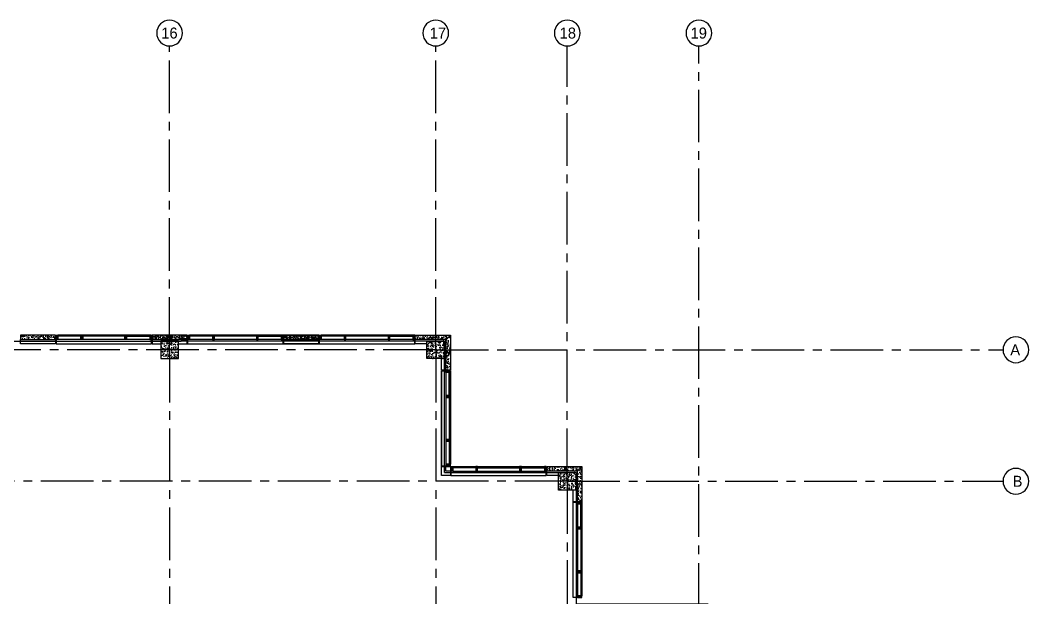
# Model space of a CAD drawing. Header units: inches. Extents: x 2704 to 6324, y 5310 to 7121.
# Drawn here: x 4755 to 6134, y 6330 to 7121 of the extents above; entities that cross this region are included whole.
import ezdxf
from ezdxf.enums import TextEntityAlignment as Align

# ---------------------------------------------------------------- set-up
doc = ezdxf.new("R2010")
doc.units = ezdxf.units.IN
doc.header["$LTSCALE"] = 96
doc.header["$MEASUREMENT"] = 0
doc.header["$PDSIZE"] = 1.5
doc.linetypes.add('CENTER2', pattern=[1.125, 0.75, -0.125, 0.125, -0.125])
doc.layers.get('0').update_dxf_attribs({"linetype": 'CONTINUOUS'})
for name, color, linetype in [('A_0_BLDGRD', 35, 'CENTER2'), ('A_0_COL-GRID', 40, 'CONTINUOUS'), ('A_0_CONST', 11, 'CONTINUOUS'), ('A_0_DIMGRD', 9, 'CENTER2'), ('A_1-7_CW_GYP', 2, 'CONTINUOUS'), ('A_1-7_CW_PC', 2, 'CONTINUOUS'), ('A_1-7_CW_PC_H', 6, 'CONTINUOUS'), ('A_1-8_COL', 7, 'CONTINUOUS'), ('A_1-8_COL_H', 6, 'CONTINUOUS'), ('A_1-8_CW_GLASS', 1, 'CONTINUOUS'), ('A_1-8_CW_GYP', 2, 'CONTINUOUS'), ('A_1-8_CW_MULL', 2, 'CONTINUOUS'), ('A_1-8_CW_PC', 2, 'CONTINUOUS'), ('A_1-8_CW_PC_H', 6, 'CONTINUOUS'), ('A_1-8_CW_SILL', 9, 'CONTINUOUS'), ('A_1_CW_SLAB', 66, 'CONTINUOUS'), ('A_2-8_COL', 7, 'CONTINUOUS'), ('A_2-8_CW_GLASS', 1, 'CONTINUOUS'), ('A_2-8_CW_GYP', 2, 'CONTINUOUS'), ('A_2-8_CW_MULL', 2, 'CONTINUOUS'), ('A_2-8_CW_PC', 2, 'CONTINUOUS'), ('A_2-8_CW_PC_H', 6, 'CONTINUOUS'), ('A_2-8_CW_SILL', 9, 'CONTINUOUS')]:
    doc.layers.add(name, color=color, linetype=linetype)
doc.styles.add('AVANT', font='AVGARDN.TTF')
pattern_1 = [(140, (-4476, -6744), (0.6275213, 7.172602), [0.75, -8.25]), (85, (-4476, -6744), (-7.5219213, -1.3875133), [0.6, -6.6]), (190.4514, (-4475.948, -6743.402), (-6.8943954, 5.785094), [0.637402, -7.011421]), (136.1842, (-4478, -6744), (1.65519, 10.6724105), [1.125, -12.375]), (186.6356, (-4477.862, -6743.111), (-9.741179, 9.346627), [0.956103, -10.51713]), (81.1842, (-4478, -6744), (-9.741186, 9.34662), [0.9, -9.9]), (111, (-4477.5, -6743), (4.026189, 5.9690705), [0.75, -8.25]), (56, (-4477.5, -6743), (-7.2515005, 2.433153), [0.6, -6.6]), (161.4514, (-4477.1645, -6742.5026), (-3.225305, 8.402226), [0.637402, -7.011421]), (127.5, (-4476, -6744), (-3.3289385, 0.12159855), [0, -6.52, 0, -6.7, 0, -6.625]), (97.5, (-4476, -6744), (-3.9441171, 2.6306954), [0, -3.82, 0, -6.37, 0, -2.525]), (57.5, (-4476, -6746.23), (0.2255487, 5.3382244), [0, -2.5, 0, -7.8, 0, -10.35]), (47.5, (-4476, -6747.23), (-1.0010498, 5.8318617), [0, -3.25, 0, -5.18, 0, -7.35])]

# ---------------------------------------------------------------- blocks, each defined once
blk = doc.blocks.new('PRE_1-8_COL1')
at = {"layer": 'A_1-8_CW_PC_H'}
h = blk.add_hatch(dxfattribs=at)
h.set_pattern_fill('AR-CONC', color=256, style=0)
h.set_pattern_definition([(50, (-5100, -6744), (7.172602, -0.6275213), [0.75, -8.25]), (355, (-5100, -6744), (-1.3875133, 7.5219213), [0.6, -6.6]), (100.4514, (-5099.402, -6744.052), (5.785094, 6.8943954), [0.637402, -7.011421]), (46.1842, (-5100, -6742), (10.6724105, -1.65519), [1.125, -12.375]), (96.6356, (-5099.111, -6742.138), (9.346627, 9.741179), [0.956103, -10.51713]), (351.1842, (-5100, -6742), (9.34662, 9.741186), [0.9, -9.9]), (21, (-5099, -6742.5), (5.9690705, -4.026189), [0.75, -8.25]), (326, (-5099, -6742.5), (2.433153, 7.2515005), [0.6, -6.6]), (71.4514, (-5098.5026, -6742.8355), (8.4022263, 3.225305), [0.637402, -7.011421]), (37.5, (-5100, -6744), (0.12159855, 3.3289385), [0, -6.52, 0, -6.7, 0, -6.625]), (7.5, (-5100, -6744), (2.6306954, 3.9441171), [0, -3.82, 0, -6.37, 0, -2.525]), (327.5, (-5102.23, -6744), (5.3382244, -0.2255487), [0, -2.5, 0, -7.8, 0, -10.35]), (317.5, (-5103.23, -6744), (5.8318617, 1.0010498), [0, -3.25, 0, -5.18, 0, -7.35])])
h.paths.add_polyline_path([(-24, -6), (24, -6), (24, 0), (-24, 0)])
at = {"layer": 'A_0_CONST'}
blk.add_line((0, 0), (0, -6), dxfattribs=at)
at = {"layer": 'A_1-8_CW_PC'}
blk.add_lwpolyline([(-24, -6), (24, -6), (24, 0), (-24, 0)], close=True, dxfattribs=at)
blk = doc.blocks.new('MUL_1-8_EX2')
at = {"layer": 'A_0_CONST'}
blk.add_line((0, 0), (0, -6), dxfattribs=at)
at = {"layer": 'A_1-8_CW_MULL'}
blk.add_lwpolyline([(-1.25, -6), (-1.25, 0), (1.25, 0), (1.25, -0.5), (0.5, -0.5), (0.5, -1.5), (1.25, -1.5), (1.25, -6)], close=True, dxfattribs=at)
blk = doc.blocks.new('MUL_1-8_EX1')
at = {"layer": 'A_0_CONST'}
blk.add_line((0, 0), (0, -6), dxfattribs=at)
at = {"layer": 'A_1-8_CW_MULL'}
blk.add_lwpolyline([(0.5, -1.5), (1.25, -1.5), (1.25, -6), (-1.25, -6), (-1.25, -1.5), (-0.5, -1.5), (-0.5, -0.5), (-1.25, -0.5), (-1.25, 0), (1.25, 0), (1.25, -0.5), (0.5, -0.5)], close=True, dxfattribs=at)
blk = doc.blocks.new('COL_1-8_24X24')
at = {"layer": 'A_1-8_COL_H'}
h = blk.add_hatch(dxfattribs=at)
h.set_pattern_fill('AR-CONC,_I', color=256, style=2)
h.set_pattern_definition([(50, (-6180, -6718.462), (7.172602, -0.6275213), [0.75, -8.25]), (355, (-6180, -6718.462), (-1.3875133, 7.5219213), [0.6, -6.6]), (100.4514, (-6179.402, -6718.5144), (5.785094, 6.8943954), [0.637402, -7.011421]), (46.1842, (-6180, -6716.462), (10.6724105, -1.65519), [1.125, -12.375]), (96.6356, (-6179.111, -6716.6), (9.346627, 9.741179), [0.956103, -10.51713]), (351.1842, (-6180, -6716.462), (9.34662, 9.741186), [0.9, -9.9]), (21, (-6179, -6716.962), (5.9690705, -4.026189), [0.75, -8.25]), (326, (-6179, -6716.962), (2.4331533, 7.2515005), [0.6, -6.6]), (71.4514, (-6178.5026, -6717.2976), (8.4022263, 3.225305), [0.637402, -7.011421]), (37.5, (-6180, -6718.462), (0.12159855, 3.32893854), [0, -6.52, 0, -6.7, 0, -6.625]), (7.5, (-6180, -6718.462), (2.6306954, 3.9441171), [0, -3.82, 0, -6.37, 0, -2.525]), (327.5, (-6182.23, -6718.462), (5.3382244, -0.2255487), [0, -2.5, 0, -7.8, 0, -10.35]), (317.5, (-6183.23, -6718.462), (5.8318617, 1.0010498), [0, -3.25, 0, -5.18, 0, -7.35])])
h.paths.add_polyline_path([(-12, -12), (12, -12), (12, 12), (-12, 12)])
at = {"layer": 'A_0_CONST'}
blk.add_point((0, 0), dxfattribs=at)
at = {"layer": 'A_1-8_COL'}
blk.add_lwpolyline([(-12, -12), (12, -12), (12, 12), (-12, 12)], close=True, dxfattribs=at)
blk = doc.blocks.new('MUL_2-8_EX2')
at = {"layer": 'A_0_CONST'}
blk.add_line((0, 0), (0, -6), dxfattribs=at)
at = {"layer": 'A_2-8_CW_MULL'}
blk.add_lwpolyline([(-1.25, -6), (-1.25, 0), (1.25, 0), (1.25, -0.5), (0.5, -0.5), (0.5, -1.5), (1.25, -1.5), (1.25, -6)], close=True, dxfattribs=at)
blk = doc.blocks.new('MUL_2-8_EX1')
at = {"layer": 'A_0_CONST'}
blk.add_line((0, 0), (0, -6), dxfattribs=at)
at = {"layer": 'A_2-8_CW_MULL'}
blk.add_lwpolyline([(-0.5, -1.5), (-1.25, -1.5), (-1.25, -6), (1.25, -6), (1.25, -1.5), (0.5, -1.5), (0.5, -0.5), (1.25, -0.5), (1.25, 0), (-1.25, 0), (-1.25, -0.5), (-0.5, -0.5)], close=True, dxfattribs=at)
blk = doc.blocks.new('PRE_2-8_COL2')
at = {"layer": 'A_2-8_CW_PC_H'}
h = blk.add_hatch(dxfattribs=at)
h.set_pattern_fill('AR-CONC', color=256, angle=90, style=0)
h.set_pattern_definition(pattern_1)
h.paths.add_polyline_path([(6, -48), (6, -6), (48, -6), (48, 0), (0, 0), (0, -48)])
at = {"layer": 'A_2-8_CW_PC'}
blk.add_lwpolyline([(6, -48), (6, -6), (48, -6), (48, 0), (0, 0), (0, -48)], close=True, dxfattribs=at)
blk = doc.blocks.new('PRE_2-8_COL1')
at = {"layer": 'A_2-8_CW_PC_H'}
h = blk.add_hatch(dxfattribs=at)
h.set_pattern_fill('AR-CONC', color=256, style=0)
h.set_pattern_definition([(50, (-5100, -6744), (7.172602, -0.6275213), [0.75, -8.25]), (355, (-5100, -6744), (-1.3875133, 7.5219213), [0.6, -6.6]), (100.4514, (-5099.402, -6744.052), (5.785094, 6.8943954), [0.637402, -7.011421]), (46.1842, (-5100, -6742), (10.6724105, -1.65519), [1.125, -12.375]), (96.6356, (-5099.111, -6742.138), (9.346627, 9.741179), [0.956103, -10.51713]), (351.1842, (-5100, -6742), (9.34662, 9.741186), [0.9, -9.9]), (21, (-5099, -6742.5), (5.9690705, -4.026189), [0.75, -8.25]), (326, (-5099, -6742.5), (2.433153, 7.2515005), [0.6, -6.6]), (71.4514, (-5098.5026, -6742.8355), (8.4022263, 3.225305), [0.637402, -7.011421]), (37.5, (-5100, -6744), (0.12159855, 3.3289385), [0, -6.52, 0, -6.7, 0, -6.625]), (7.5, (-5100, -6744), (2.6306954, 3.9441171), [0, -3.82, 0, -6.37, 0, -2.525]), (327.5, (-5102.23, -6744), (5.3382244, -0.2255487), [0, -2.5, 0, -7.8, 0, -10.35]), (317.5, (-5103.23, -6744), (5.8318617, 1.0010498), [0, -3.25, 0, -5.18, 0, -7.35])])
h.paths.add_polyline_path([(-24, -6), (24, -6), (24, 0), (-24, 0)])
at = {"layer": 'A_2-8_CW_PC'}
blk.add_lwpolyline([(-24, -6), (24, -6), (24, 0), (-24, 0)], close=True, dxfattribs=at)
blk = doc.blocks.new('grid-bbl')
at = {"color": 1, "linetype": 'Continuous'}
blk.add_circle((0, 0.25), 0.184, dxfattribs=at)
at = {"style": 'AVANT'}
blk.add_attdef('-', text='', height=0.156, dxfattribs=at).set_placement((0, 0.25), align=Align.MIDDLE_CENTER)
blk = doc.blocks.new('PRE_1-7_COL2')
at = {"layer": 'A_1-7_CW_PC_H'}
h = blk.add_hatch(dxfattribs=at)
h.set_pattern_fill('AR-CONC', color=256, angle=90, style=0)
h.set_pattern_definition(pattern_1)
h.paths.add_polyline_path([(6, -48), (6, -6), (48, -6), (48, 0), (0, 0), (0, -48)])
at = {"layer": 'A_0_CONST'}
for p, q in [((6, -6), (0, 0)), ((24, 0), (24, -6)), ((0, -24), (6, -24))]:
    blk.add_line(p, q, dxfattribs=at)
at = {"layer": 'A_1-7_CW_PC'}
blk.add_lwpolyline([(6, -48), (6, -6), (48, -6), (48, 0), (0, 0), (0, -48)], close=True, dxfattribs=at)

msp = doc.modelspace()

# ---------------------------------------------------------------- hatches: boundary and pattern name
at = {"layer": 'A_1-8_COL_H'}
h = msp.add_hatch(dxfattribs=at)
h.set_pattern_fill('AR-CONC,_I', color=256, style=2)
h.set_pattern_definition([(50, (-1221, -48.462), (7.172602, -0.6275213), [0.75, -8.25]), (355, (-1221, -48.462), (-1.3875133, 7.5219213), [0.6, -6.6]), (100.4514, (-1220.402, -48.5144), (5.785094, 6.8943954), [0.637402, -7.011421]), (46.1842, (-1221, -46.462), (10.6724105, -1.65519), [1.125, -12.375]), (96.6356, (-1220.111, -46.6), (9.346627, 9.741179), [0.956103, -10.51713]), (351.1842, (-1221, -46.462), (9.34662, 9.741186), [0.9, -9.9]), (21, (-1220, -46.962), (5.9690705, -4.026189), [0.75, -8.25]), (326, (-1220, -46.962), (2.4331533, 7.2515005), [0.6, -6.6]), (71.4514, (-1219.5026, -47.2976), (8.4022263, 3.225305), [0.637402, -7.011421]), (37.5, (-1221, -48.462), (0.12159855, 3.32893854), [0, -6.52, 0, -6.7, 0, -6.625]), (7.5, (-1221, -48.462), (2.6306954, 3.9441171), [0, -3.82, 0, -6.37, 0, -2.525]), (327.5, (-1223.23, -48.462), (5.3382244, -0.2255487), [0, -2.5, 0, -7.8, 0, -10.35]), (317.5, (-1224.23, -48.462), (5.8318617, 1.0010498), [0, -3.25, 0, -5.18, 0, -7.35])])
h.paths.add_polyline_path([(4947, 6658), (4971, 6658), (4971, 6682), (4947, 6682)])
at = {"layer": 'A_2-8_CW_PC_H'}
h = msp.add_hatch(dxfattribs=at)
h.set_pattern_fill('AR-CONC', color=256, style=0)
h.set_pattern_definition([(50, (-141, -54), (7.172602, -0.6275213), [0.75, -8.25]), (355, (-141, -54), (-1.3875133, 7.5219213), [0.6, -6.6]), (100.4514, (-140.402, -54.052), (5.785094, 6.8943954), [0.637402, -7.011421]), (46.1842, (-141, -52), (10.6724105, -1.65519), [1.125, -12.375]), (96.6356, (-140.111, -52.138), (9.346627, 9.741179), [0.956103, -10.51713]), (351.1842, (-141, -52), (9.34662, 9.741186), [0.9, -9.9]), (21, (-140, -52.5), (5.9690705, -4.026189), [0.75, -8.25]), (326, (-140, -52.5), (2.433153, 7.2515005), [0.6, -6.6]), (71.4514, (-139.5026, -52.8355), (8.4022263, 3.225305), [0.637402, -7.011421]), (37.5, (-141, -54), (0.12159855, 3.3289385), [0, -6.52, 0, -6.7, 0, -6.625]), (7.5, (-141, -54), (2.6306954, 3.9441171), [0, -3.82, 0, -6.37, 0, -2.525]), (327.5, (-143.23, -54), (5.3382244, -0.2255487), [0, -2.5, 0, -7.8, 0, -10.35]), (317.5, (-144.23, -54), (5.8318617, 1.0010498), [0, -3.25, 0, -5.18, 0, -7.35])])
h.paths.add_polyline_path([(4935, 6684), (4983, 6684), (4983, 6690), (4935, 6690)])

# ---------------------------------------------------------------- linework, layer by layer
at = {"layer": 'A_0_BLDGRD'}
for p, q in [((5323, 6670), (3155, 6670)), ((4959, 6670), (4959, 5318)), ((5323, 6670), (5323, 5330)), ((5503, 6490), (3155, 6490)), ((5503, 6490), (5503, 5510))]:
    msp.add_line(p, q, dxfattribs=at)
at = {"layer": 'A_0_DIMGRD'}
for p, q in [((4959, 6670), (4959, 7086)), ((5323, 6670), (5323, 7086)), ((5503, 6490), (5503, 7086)), ((5683, 6306), (5683, 7086)), ((5323, 6670), (6099, 6670)), ((5503, 6490), (6099, 6490))]:
    msp.add_line(p, q, dxfattribs=at)
at = {"layer": 'A_1-7_CW_GYP'}
for points in [[(5311, 6678), (5295, 6678), (5295, 6684)], [(5337, 6642), (5331, 6642), (5331, 6658)]]:
    msp.add_lwpolyline(points, dxfattribs=at)
at = {"layer": 'A_1-8_COL'}
for p, q in [((4947, 6682), (4947, 6658)), ((4971, 6682), (4947, 6682)), ((4971, 6658), (4971, 6682))]:
    msp.add_line(p, q, dxfattribs=at)
at = {"layer": 'A_1-8_CW_GLASS'}
for p, q in [((4806.3, 6689.5), (4837.8, 6689.5)), ((4837.8, 6688.5), (4806.3, 6688.5)), ((4897.8, 6689.5), (4840.3, 6689.5)), ((4897.8, 6688.5), (4840.3, 6688.5)), ((4931.8, 6689.5), (4900.3, 6689.5)), ((4900.3, 6688.5), (4931.8, 6688.5)), ((5341.5, 6604.8), (5341.5, 6547.3)), ((5342.5, 6604.8), (5342.5, 6547.3)), ((5521.5, 6427.3), (5521.5, 6458.8)), ((5522.5, 6458.8), (5522.5, 6427.3)), ((5521.5, 6424.8), (5521.5, 6367.3)), ((5522.5, 6424.8), (5522.5, 6367.3)), ((5521.5, 6364.8), (5521.5, 6333.3)), ((5522.5, 6333.3), (5522.5, 6364.8))]:
    msp.add_line(p, q, dxfattribs=at)
at = {"layer": 'A_1-8_CW_GYP'}
for points in [[(4803, 6684), (4803, 6678), (4755, 6678), (4755, 6684)], [(4935, 6684), (4935, 6678), (4947, 6678)], [(4971, 6678), (4983, 6678), (4983, 6684)], [(5163, 6684), (5163, 6678), (5115, 6678), (5115, 6684)]]:
    msp.add_lwpolyline(points, dxfattribs=at)
at = {"layer": 'A_1-8_CW_SILL'}
for p, q in [((4931.8, 6690), (4806.3, 6690)), ((4931.8, 6684), (4806.3, 6684)), ((5517, 6458.8), (5517, 6333.3)), ((5523, 6458.8), (5523, 6333.3))]:
    msp.add_line(p, q, dxfattribs=at)
for points in [[(4803.8, 6684), (4803.8, 6678), (4934.3, 6678), (4934.3, 6684)], [(4983.7, 6684), (4983.7, 6678), (5114.2, 6678), (5114.2, 6684)], [(5163.8, 6684), (5163.8, 6678), (5294.3, 6678), (5294.3, 6684)], [(5337, 6641.3), (5331, 6641.3), (5331, 6510.8), (5337, 6510.8)], [(5517, 6330.8), (5511, 6330.8), (5511, 6461.3), (5517, 6461.3)]]:
    msp.add_lwpolyline(points, dxfattribs=at)
at = {"layer": 'A_1_CW_SLAB'}
for points in [[(4975, 5318), (3143, 5318), (3143, 6682), (4975, 6682)], [(5335, 6502), (5335, 6502), (5335, 6682), (4975, 6682), (4975, 6682)], [(5335, 6502), (5515, 6502), (5515, 6322), (5695, 6322), (5695, 5678), (5515, 5678), (5515, 5498), (5335, 5498)]]:
    msp.add_lwpolyline(points, dxfattribs=at)
at = {"layer": 'A_2-8_COL'}
msp.add_line((4947, 6658), (4971, 6658), dxfattribs=at)
at = {"layer": 'A_2-8_CW_GLASS'}
for p, q in [((4986.2, 6689.5), (5017.7, 6689.5)), ((5017.7, 6688.5), (4986.2, 6688.5)), ((5077.7, 6689.5), (5020.2, 6689.5)), ((5077.7, 6688.5), (5020.2, 6688.5)), ((5111.7, 6689.5), (5080.2, 6689.5)), ((5080.2, 6688.5), (5111.7, 6688.5)), ((5166.3, 6689.5), (5197.8, 6689.5)), ((5197.8, 6688.5), (5166.3, 6688.5)), ((5257.8, 6689.5), (5200.3, 6689.5)), ((5257.8, 6688.5), (5200.3, 6688.5)), ((5291.8, 6689.5), (5260.3, 6689.5)), ((5260.3, 6688.5), (5291.8, 6688.5)), ((5341.5, 6607.3), (5341.5, 6638.8)), ((5342.5, 6638.8), (5342.5, 6607.3)), ((5341.5, 6604.8), (5341.5, 6547.3)), ((5342.5, 6604.8), (5342.5, 6547.3)), ((5341.5, 6544.8), (5341.5, 6513.3)), ((5342.5, 6513.3), (5342.5, 6544.8)), ((5346.3, 6509.5), (5377.8, 6509.5)), ((5377.8, 6508.5), (5346.3, 6508.5)), ((5380.3, 6509.5), (5437.8, 6509.5)), ((5380.3, 6509.5), (5437.8, 6509.5)), ((5380.3, 6508.5), (5437.8, 6508.5)), ((5380.3, 6508.5), (5437.8, 6508.5)), ((5471.8, 6509.5), (5440.3, 6509.5)), ((5440.3, 6508.5), (5471.8, 6508.5))]:
    msp.add_line(p, q, dxfattribs=at)
at = {"layer": 'A_2-8_CW_GYP'}
for points in [[(4935, 6684), (4935, 6678), (4947, 6678)], [(4971, 6678), (4983, 6678), (4983, 6684)], [(5115, 6684), (5115, 6678), (5163, 6678), (5163, 6684)], [(5311, 6678), (5295, 6678), (5295, 6684)], [(5337, 6642), (5331, 6642), (5331, 6658)], [(5491, 6498), (5475, 6498), (5475, 6504)], [(5491, 6498), (5475, 6498), (5475, 6504)], [(5517, 6462), (5511, 6462), (5511, 6478)], [(5517, 6462), (5511, 6462), (5511, 6478)]]:
    msp.add_lwpolyline(points, dxfattribs=at)
at = {"layer": 'A_2-8_CW_MULL'}
msp.add_lwpolyline([(5343, 6504), (5337, 6504), (5337, 6510), (5343, 6510)], close=True, dxfattribs=at)
at = {"layer": 'A_2-8_CW_PC'}
msp.add_lwpolyline([(4935, 6684), (4983, 6684), (4983, 6690), (4935, 6690)], close=True, dxfattribs=at)
at = {"layer": 'A_2-8_CW_SILL'}
for p, q in [((5111.7, 6690), (4986.2, 6690)), ((5111.7, 6684), (4986.2, 6684)), ((5291.8, 6690), (5166.3, 6690)), ((5291.8, 6684), (5166.3, 6684)), ((5337, 6638.8), (5337, 6513.3)), ((5343, 6638.8), (5343, 6513.3)), ((5346.3, 6510), (5471.8, 6510)), ((5346.3, 6504), (5471.8, 6504))]:
    msp.add_line(p, q, dxfattribs=at)
for points in [[(4983.7, 6684), (4983.7, 6678), (5114.2, 6678), (5114.2, 6684)], [(5163.8, 6684), (5163.8, 6678), (5294.3, 6678), (5294.3, 6684)], [(5337, 6510.8), (5331, 6510.8), (5331, 6641.3), (5337, 6641.3)], [(5343, 6504), (5343, 6498), (5331, 6498), (5331, 6510), (5337, 6510)], [(5343.8, 6504), (5343.8, 6498), (5474.3, 6498), (5474.3, 6504)]]:
    msp.add_lwpolyline(points, dxfattribs=at)

# ---------------------------------------------------------------- block references
for name, p in [('PRE_1-8_COL1', (4779, 6690)), ('MUL_1-8_EX2', (4805, 6690)), ('MUL_1-8_EX1', (4839, 6690)), ('MUL_1-8_EX1', (4899, 6690)), ('PRE_1-8_COL1', (4959, 6690)), ('MUL_2-8_EX2', (4985, 6690)), ('MUL_2-8_EX1', (5019, 6690)), ('MUL_2-8_EX1', (5079, 6690)), ('PRE_1-8_COL1', (5139, 6690)), ('MUL_2-8_EX2', (5165, 6690)), ('MUL_2-8_EX1', (5199, 6690)), ('MUL_2-8_EX1', (5259, 6690))]:
    msp.add_blockref(name, p)
at = {"xscale": -1}
for name, p in [('MUL_1-8_EX2', (4933, 6690)), ('MUL_2-8_EX2', (5113, 6690)), ('PRE_2-8_COL1', (5139, 6690)), ('MUL_2-8_EX2', (5293, 6690)), ('PRE_2-8_COL2', (5343, 6690)), ('PRE_1-7_COL2', (5343, 6690)), ('COL_1-8_24X24', (5323, 6670)), ('COL_1-8_24X24', (5503, 6490))]:
    msp.add_blockref(name, p, dxfattribs=at)
at = {"rotation": 270}
for name, p in [('MUL_2-8_EX2', (5343, 6640)), ('MUL_2-8_EX1', (5343, 6606)), ('MUL_2-8_EX1', (5343, 6546)), ('MUL_1-8_EX2', (5523, 6460))]:
    msp.add_blockref(name, p, dxfattribs=at)
at = {"xscale": -1, "rotation": 270}
for name, p in [('MUL_1-8_EX1', (5343, 6606)), ('MUL_1-8_EX1', (5343, 6546)), ('MUL_2-8_EX2', (5343, 6512)), ('MUL_1-8_EX1', (5523, 6426)), ('MUL_1-8_EX1', (5523, 6366)), ('MUL_1-8_EX2', (5523, 6332))]:
    msp.add_blockref(name, p, dxfattribs=at)
at = {"layer": 'A_0_COL-GRID'}
ref = msp.add_blockref('grid-bbl', (4959, 7079.6), dxfattribs=dict(at, xscale=-96, yscale=96, zscale=96))
ref.add_attrib('-', '16', dxfattribs={"layer": '0', "height": 15, "style": 'AVANT'}).set_placement((4958.8, 7103.6), align=Align.MIDDLE_CENTER)
ref = msp.add_blockref('grid-bbl', (5323, 7079.6), dxfattribs=dict(at, xscale=-96, yscale=96, zscale=96))
ref.add_attrib('-', '17', dxfattribs={"layer": '0', "height": 15, "style": 'AVANT'}).set_placement((5326, 7103.6), align=Align.MIDDLE_CENTER)
ref = msp.add_blockref('grid-bbl', (5503, 7079.6), dxfattribs=dict(at, xscale=-96, yscale=96, zscale=96))
ref.add_attrib('-', '18', dxfattribs={"layer": '0', "height": 15, "style": 'AVANT'}).set_placement((5503.7, 7103.6), align=Align.MIDDLE_CENTER)
ref = msp.add_blockref('grid-bbl', (5683, 7079.6), dxfattribs=dict(at, xscale=-96, yscale=96, zscale=96))
ref.add_attrib('-', '19', dxfattribs={"layer": '0', "height": 15, "style": 'AVANT'}).set_placement((5682.8, 7103.6), align=Align.MIDDLE_CENTER)
ref = msp.add_blockref('grid-bbl', (6116.6, 6646), dxfattribs=dict(at, xscale=-96, yscale=96, zscale=96))
ref.add_attrib('-', 'A', dxfattribs={"layer": '0', "height": 15, "style": 'AVANT'}).set_placement((6115.6, 6670), align=Align.MIDDLE_CENTER)
ref = msp.add_blockref('grid-bbl', (6116.6, 6466), dxfattribs=dict(at, xscale=-96, yscale=96, zscale=96))
ref.add_attrib('-', 'B', dxfattribs={"layer": '0', "height": 15, "style": 'AVANT'}).set_placement((6118.8, 6490), align=Align.MIDDLE_CENTER)
at = {"layer": 'A_2-8_CW_MULL'}
for name, p in [('MUL_2-8_EX2', (5345, 6510)), ('MUL_2-8_EX1', (5379, 6510)), ('MUL_2-8_EX1', (5439, 6510))]:
    msp.add_blockref(name, p, dxfattribs=at)
at = {"layer": 'A_2-8_CW_MULL', "xscale": -1}
for name, p in [('MUL_1-8_EX1', (5379, 6510)), ('MUL_1-8_EX1', (5439, 6510)), ('MUL_2-8_EX2', (5473, 6510))]:
    msp.add_blockref(name, p, dxfattribs=at)
at = {"layer": 'A_2-8_CW_PC', "xscale": -1}
for name in ['PRE_2-8_COL2', 'PRE_1-7_COL2']:
    msp.add_blockref(name, (5523, 6510), dxfattribs=at)

doc.saveas('drawing.dxf')
